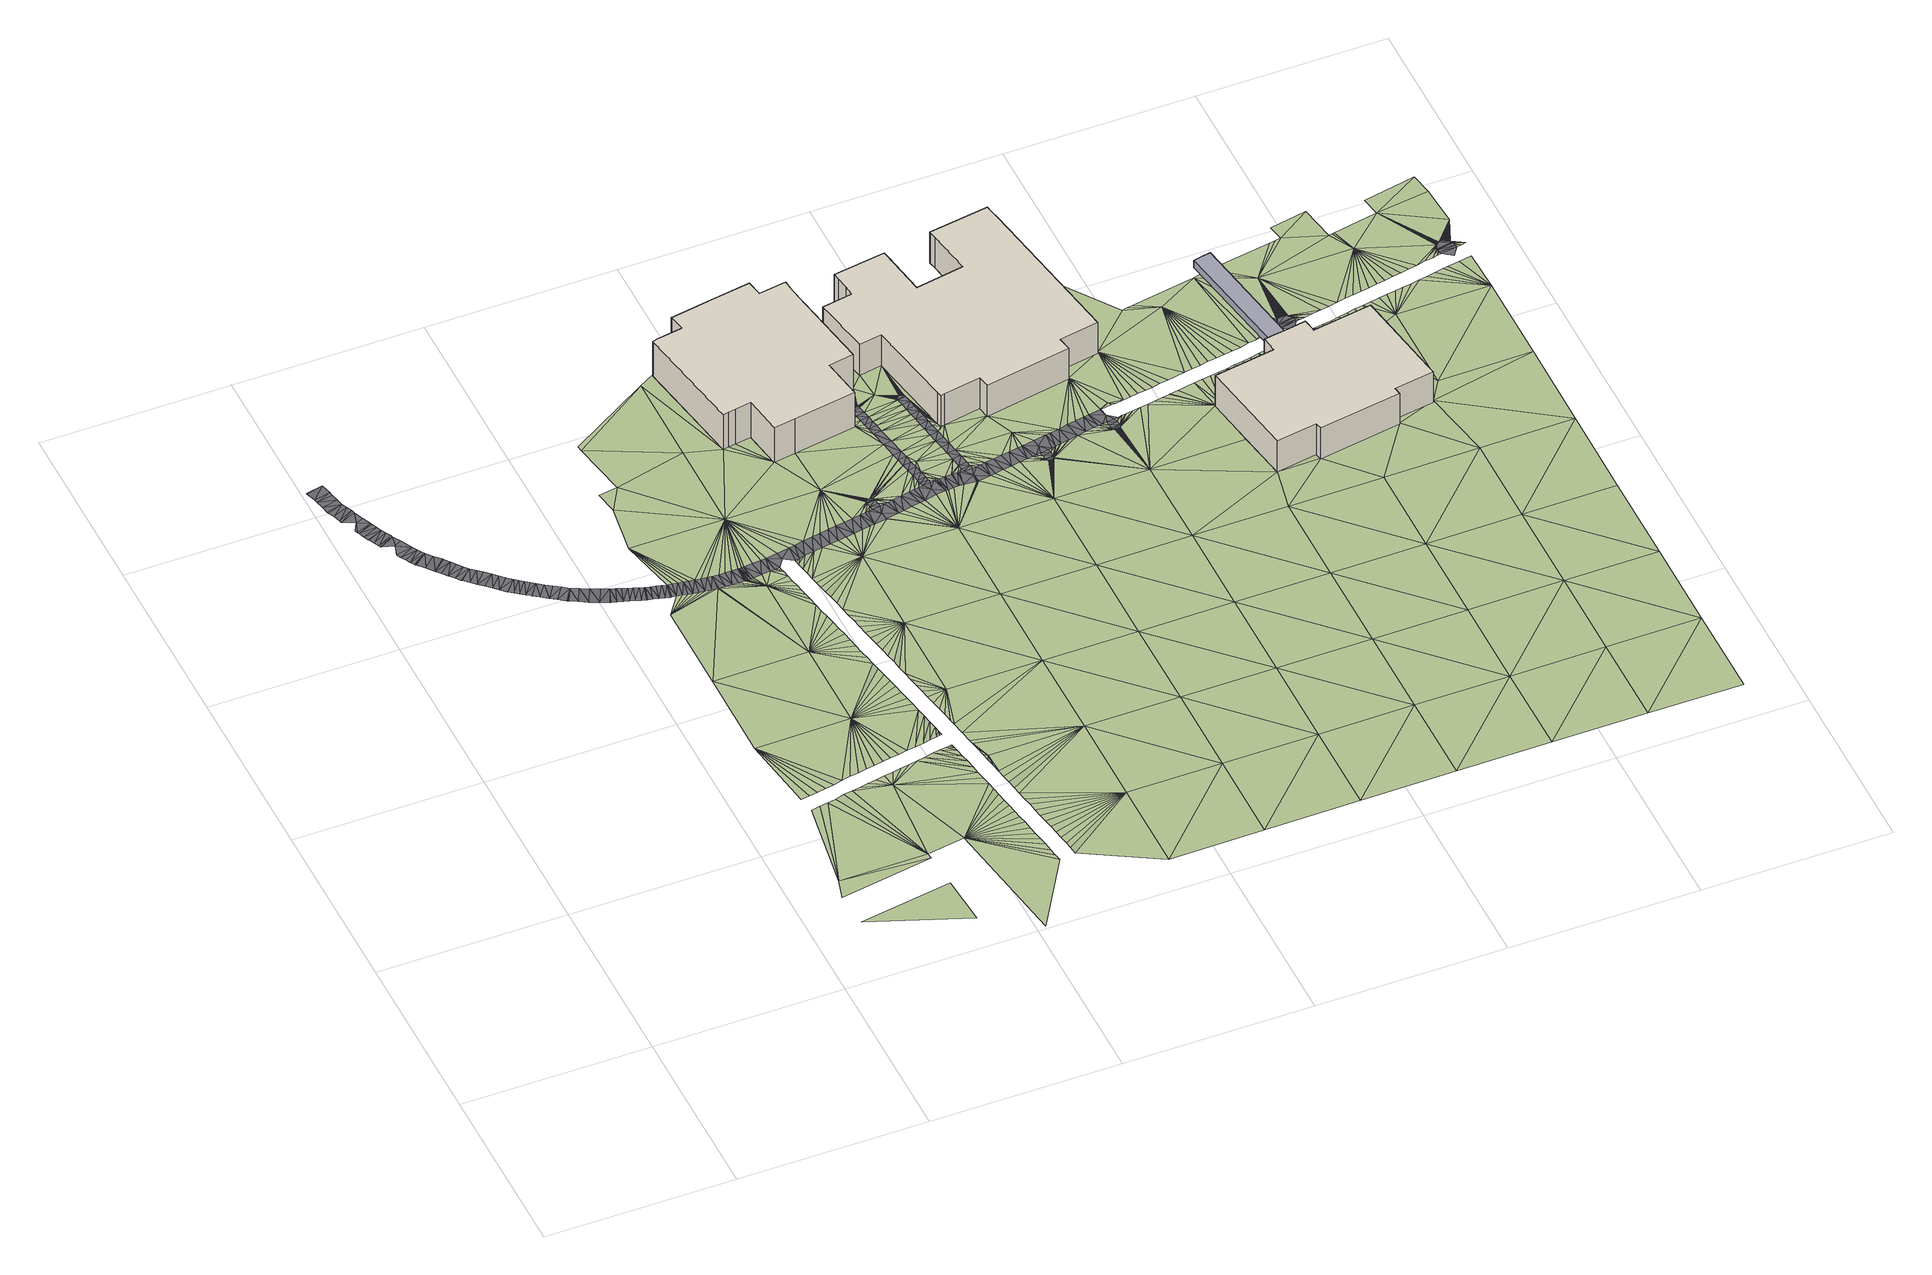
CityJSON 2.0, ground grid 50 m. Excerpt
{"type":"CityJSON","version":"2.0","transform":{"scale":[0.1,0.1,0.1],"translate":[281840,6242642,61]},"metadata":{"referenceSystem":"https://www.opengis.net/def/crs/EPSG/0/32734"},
"CityObjects":{
"building1":{"type":"Building","attributes":{"osm_building":"university","osm_building:levels":"3.5","osm_address":"Auditorium Bellville 7530 Cape Town","plus_code":"4FRW3J9R+39H","ground_height":62.15,"building_height":11.1,"roof_height":73.25},"geometry":[{"type":"Solid","lod":"1","boundaries":[[[[0,1,2,3]],[[1,4,5,2]],[[4,6,7,5]],[[6,8,9,7]],[[8,10,11,9]],[[10,12,13,11]],[[12,14,15,13]],[[14,16,17,15]],[[16,18,19,17]],[[18,20,21,19]],[[20,22,23,21]],[[22,24,25,23]],[[24,26,27,25]],[[26,28,29,27]],[[28,30,31,29]],[[30,32,33,31]],[[32,34,35,33]],[[34,36,37,35]],[[36,38,39,37]],[[38,0,3,39]],[[3,2,5,7,9,11,13,15,17,19,21,23,25,27,29,31,33,35,37,39]],[[38,36,34,32,30,28,26,24,22,20,18,16,14,12,10,8,6,4,1,0]]]]}]},
"building2":{"type":"Building","attributes":{"osm_building":"university","osm_building:levels":"3","osm_building:part":"university","osm_address":"Student Centre Bellville Cape Town","plus_code":"4FRW3J9R+3J6","ground_height":62.25,"building_height":9.7,"roof_height":71.95},"geometry":[{"type":"Solid","lod":"1","boundaries":[[[[40,41,42,43]],[[41,44,45,42]],[[44,46,47,45]],[[46,48,49,47]],[[48,50,51,49]],[[50,52,53,51]],[[52,54,55,53]],[[54,56,57,55]],[[56,58,59,57]],[[58,60,61,59]],[[60,62,63,61]],[[62,64,65,63]],[[64,66,67,65]],[[66,68,69,67]],[[68,70,71,69]],[[70,72,73,71]],[[72,74,75,73]],[[74,76,77,75]],[[76,78,79,77]],[[78,80,81,79]],[[80,82,83,81]],[[82,84,85,83]],[[84,86,87,85]],[[86,88,89,87]],[[88,40,43,89]],[[43,42,45,47,49,51,53,55,57,59,61,63,65,67,69,71,73,75,77,79,81,83,85,87,89]],[[88,86,84,82,80,78,76,74,72,70,68,66,64,62,60,58,56,54,52,50,48,46,44,41,40]]]]}]},
"building3":{"type":"Building","attributes":{"osm_building":"university","osm_building:levels":"3","osm_address":"Post Graduate Study and Student Services Bellville 7530 Cape Town","plus_code":"4FRW3J8R+RWR","ground_height":62.61,"building_height":9.7,"roof_height":72.31},"geometry":[{"type":"Solid","lod":"1","boundaries":[[[[90,91,92,93]],[[91,94,95,92]],[[94,96,97,95]],[[96,98,99,97]],[[98,100,101,99]],[[100,102,103,101]],[[102,104,105,103]],[[104,106,107,105]],[[106,108,109,107]],[[108,110,111,109]],[[110,112,113,111]],[[112,114,115,113]],[[114,116,117,115]],[[116,118,119,117]],[[118,120,121,119]],[[120,122,123,121]],[[122,90,93,123]],[[93,92,95,97,99,101,103,105,107,109,111,113,115,117,119,121,123]],[[122,120,118,116,114,112,110,108,106,104,102,100,98,96,94,91,90]]]]}]},
"bridge1":{"type":"Bridge","attributes":{"osm_building":"bridge","osm_building:levels":"2","osm_building:min_level":"1","osm_layer":"1","osm_min_height":"3.3","ground_height":62.81,"min_height":66.11,"building_height":5.6,"max_height":68.41},"geometry":[{"type":"Solid","lod":"1","boundaries":[[[[124,125,126,127]],[[125,128,129,126]],[[128,130,131,129]],[[130,132,133,131]],[[132,134,135,133]],[[134,124,127,135]],[[127,126,129,131,133,135]],[[134,132,130,128,125,124]]]]}]},
"terrain1":{"type":"TINRelief","geometry":[{"type":"CompositeSurface","lod":"1","boundaries":[[[136,137,138]],[[137,139,140]],[[137,141,139]],[[142,143,144]],[[137,145,141]],[[146,147,148]],[[136,145,137]],[[149,148,147]],[[150,148,149]],[[151,148,150]],[[141,145,152]],[[153,148,151]],[[145,154,152]],[[154,145,155]],[[148,156,157]],[[155,145,158]],[[153,156,148]],[[155,158,159]],[[159,158,160]],[[161,158,145]],[[156,153,162]],[[158,163,160]],[[164,156,162]],[[165,163,158]],[[166,167,157]],[[164,168,156]],[[158,169,165]],[[170,171,167]],[[168,172,156]],[[173,170,167]],[[174,169,158]],[[175,173,167]],[[161,176,177]],[[172,178,156]],[[157,156,179]],[[180,175,167]],[[181,174,158]],[[182,183,184]],[[167,185,180]],[[186,184,183]],[[187,156,178]],[[157,179,166]],[[181,158,188]],[[167,189,185]],[[184,186,190]],[[191,158,161]],[[167,166,189]],[[192,156,187]],[[193,184,190]],[[193,194,184]],[[156,192,195]],[[188,158,196]],[[161,177,197]],[[161,197,198]],[[199,161,198]],[[161,199,200]],[[200,201,161]],[[201,202,161]],[[161,202,203]],[[204,161,203]],[[205,161,204]],[[161,205,206]],[[206,207,161]],[[208,161,207]],[[209,161,208]],[[210,158,191]],[[191,161,209]],[[210,196,158]],[[211,212,213]],[[195,214,156]],[[179,215,166]],[[216,188,217]],[[218,219,220]],[[221,184,194]],[[222,214,195]],[[213,184,221]],[[223,179,156]],[[224,216,225]],[[196,217,188]],[[215,226,227]],[[226,215,179]],[[228,222,229]],[[216,217,225]],[[224,230,231]],[[214,232,156]],[[233,221,194]],[[234,156,232]],[[156,234,235]],[[227,226,236]],[[156,235,237]],[[224,225,230]],[[237,238,156]],[[229,239,240]],[[233,218,221]],[[156,238,241]],[[156,241,242]],[[243,231,244]],[[156,242,223]],[[245,236,226]],[[230,244,231]],[[228,214,222]],[[213,221,211]],[[246,239,247]],[[243,248,249]],[[240,228,229]],[[220,221,218]],[[243,244,248]],[[250,245,226]],[[246,240,239]],[[251,249,248]],[[247,252,253]],[[247,253,246]],[[250,226,254]],[[253,252,255]],[[254,226,256]],[[226,257,256]],[[220,258,221]],[[259,257,226]],[[260,261,262]],[[263,179,223]],[[264,260,262]],[[265,179,263]],[[226,179,266]],[[267,179,265]],[[259,226,268]],[[269,179,267]],[[270,179,269]],[[258,271,221]],[[179,270,272]],[[272,273,179]],[[179,273,274]],[[275,268,226]],[[276,179,274]],[[266,179,276]],[[271,261,221]],[[277,278,279]],[[280,278,277]],[[277,281,280]],[[261,260,221]],[[226,282,275]],[[281,277,283]],[[211,284,285]],[[283,277,286]],[[221,260,287]],[[221,287,288]],[[289,226,266]],[[282,226,290]],[[226,289,291]],[[226,291,292]],[[293,226,292]],[[294,226,293]],[[290,226,294]],[[295,296,297]],[[295,297,298]],[[297,299,298]],[[300,299,297]],[[297,301,300]],[[302,221,288]],[[303,301,297]],[[304,285,305]],[[303,297,306]],[[307,308,282]],[[309,310,311]],[[306,297,312]],[[311,313,309]],[[221,284,211]],[[307,282,290]],[[297,314,312]],[[315,313,311]],[[316,314,297]],[[317,315,311]],[[318,316,297]],[[319,317,311]],[[302,320,221]],[[307,321,308]],[[322,308,321]],[[323,319,311]],[[323,311,324]],[[324,311,325]],[[325,311,326]],[[320,327,221]],[[328,329,318]],[[330,329,328]],[[330,328,331]],[[296,332,297]],[[279,331,328]],[[333,334,326]],[[335,334,333]],[[333,336,335]],[[221,327,337]],[[277,279,328]],[[336,333,338]],[[339,338,333]],[[286,277,328]],[[286,328,340]],[[341,339,333]],[[340,328,342]],[[341,333,343]],[[311,333,326]],[[343,333,344]],[[333,345,344]],[[285,284,305]],[[333,346,345]],[[346,333,347]],[[348,349,350]],[[351,349,348]],[[221,337,352]],[[353,354,350]],[[355,356,357]],[[354,348,350]],[[353,355,357]],[[352,358,221]],[[342,359,310]],[[353,357,354]],[[347,360,361]],[[361,360,362]],[[362,360,363]],[[360,364,363]],[[360,365,364]],[[360,356,365]],[[284,221,14]],[[297,328,318]],[[357,356,366]],[[310,359,311]],[[333,360,347]],[[356,360,366]],[[367,221,358]],[[284,14,305]],[[221,368,14]],[[311,359,333]],[[328,359,342]],[[369,366,360]],[[358,370,367]],[[367,368,221]],[[371,369,360]],[[372,305,14]],[[367,370,373]],[[374,371,360]],[[332,375,297]],[[14,368,16]],[[373,376,367]],[[360,377,374]],[[378,16,368]],[[376,379,367]],[[333,380,360]],[[360,381,377]],[[382,378,368]],[[379,383,367]],[[384,381,360]],[[328,297,375]],[[384,360,385]],[[386,367,383]],[[387,375,332]],[[380,333,359]],[[385,360,388]],[[368,367,389]],[[367,386,390]],[[390,386,391]],[[391,392,393]],[[390,394,367]],[[394,395,367]],[[395,396,367]],[[396,397,367]],[[397,398,367]],[[398,399,367]],[[400,392,401]],[[399,402,367]],[[402,403,367]],[[393,404,391]],[[404,405,391]],[[403,406,367]],[[405,407,391]],[[407,390,391]],[[367,406,408]],[[367,408,409]],[[409,410,367]],[[410,411,367]],[[412,392,400]],[[412,393,392]],[[413,400,401]],[[388,360,414]],[[359,328,415]],[[360,380,414]],[[416,417,418]],[[419,420,416]],[[421,420,419]],[[367,422,389]],[[418,419,416]],[[415,328,375]],[[423,424,425]],[[426,424,423]],[[427,424,426]],[[421,424,427]],[[367,411,428]],[[388,414,429]],[[419,424,421]],[[430,431,432]],[[425,430,432]],[[433,429,414]],[[424,430,425]],[[411,434,428]],[[435,436,437]],[[437,428,434]],[[438,439,440]],[[435,439,436]],[[438,440,441]],[[431,438,441]],[[442,433,414]],[[380,359,443]],[[442,414,444]],[[445,431,430]],[[422,367,428]],[[444,414,446]],[[422,447,389]],[[415,443,359]],[[438,431,445]],[[438,436,439]],[[448,446,414]],[[436,428,437]],[[449,450,430]],[[375,387,451]],[[449,452,450]],[[448,414,453]],[[445,430,450]],[[454,455,452]],[[455,450,452]],[[454,456,457]],[[457,455,454]],[[380,458,414]],[[414,459,453]],[[460,459,414]],[[461,447,462]],[[447,422,463]],[[464,460,414]],[[465,447,463]],[[447,465,466]],[[467,461,468]],[[447,466,462]],[[415,375,451]],[[461,462,469]],[[470,471,472]],[[469,473,461]],[[461,473,474]],[[468,461,474]],[[470,475,476]],[[472,475,470]],[[477,476,478]],[[479,451,387]],[[464,414,480]],[[481,482,477]],[[483,467,468]],[[443,458,380]],[[467,483,484]],[[467,484,485]],[[486,467,485]],[[481,487,482]],[[488,467,486]],[[489,467,488]],[[475,478,476]],[[467,489,490]],[[481,491,487]],[[490,492,467]],[[492,493,467]],[[493,494,467]],[[494,495,467]],[[467,495,496]],[[497,467,496]],[[497,498,467]],[[477,478,499]],[[500,480,414]],[[498,501,467]],[[502,481,477]],[[414,503,500]],[[504,503,414]],[[414,505,504]],[[498,506,501]],[[507,505,414]],[[508,501,506]],[[480,509,464]],[[510,501,508]],[[511,491,512]],[[501,510,513]],[[501,513,514]],[[481,512,491]],[[501,514,515]],[[477,499,502]],[[501,515,516]],[[501,516,517]],[[511,518,519]],[[520,519,521]],[[522,517,523]],[[524,522,525]],[[522,523,526]],[[526,527,522]],[[527,528,522]],[[528,529,522]],[[529,530,522]],[[531,525,522]],[[531,522,530]],[[532,533,520]],[[533,534,535]],[[536,537,535]],[[499,538,502]],[[539,524,537]],[[522,501,517]],[[540,502,538]],[[541,540,542]],[[543,481,502]],[[544,481,543]],[[545,541,542]],[[544,512,481]],[[518,511,512]],[[415,546,443]],[[507,414,547]],[[548,549,545]],[[519,518,550]],[[540,541,502]],[[519,550,521]],[[549,541,545]],[[551,549,548]],[[458,547,414]],[[552,520,521]],[[524,539,522]],[[552,532,520]],[[533,532,534]],[[534,536,535]],[[501,522,553]],[[539,537,536]],[[554,501,553]],[[546,415,451]],[[555,556,557]],[[522,539,558]],[[522,558,559]],[[559,560,522]],[[561,522,560]],[[562,522,561]],[[522,562,563]],[[563,564,522]],[[565,557,566]],[[564,567,522]],[[522,567,568]],[[522,568,569]],[[522,569,570]],[[556,566,557]],[[522,570,571]],[[522,571,572]],[[522,572,573]],[[522,573,574]],[[575,565,576]],[[553,522,577]],[[565,566,576]],[[578,575,579]],[[74,580,581]],[[577,522,574]],[[72,582,583]],[[507,547,584]],[[583,580,74]],[[582,70,585]],[[586,585,70]],[[72,70,582]],[[586,70,587]],[[576,579,575]],[[583,74,72]],[[587,70,588]],[[588,70,589]],[[590,589,70]],[[591,592,593]],[[443,594,458]],[[577,574,595]],[[596,584,547]],[[577,595,597]],[[597,598,577]],[[598,599,577]],[[600,577,599]],[[600,601,577]],[[601,602,577]],[[603,577,602]],[[604,577,603]],[[604,605,577]],[[70,577,590]],[[605,606,577]],[[606,591,577]],[[593,577,591]],[[577,607,590]],[[577,593,607]],[[578,579,608]],[[596,547,609]],[[581,578,610]],[[74,581,610]],[[609,547,611]],[[594,443,546]],[[578,608,612]],[[611,547,613]],[[479,614,451]],[[612,610,578]],[[613,547,615]],[[616,547,458]],[[74,610,617]],[[608,618,612]],[[619,620,613]],[[621,612,618]],[[622,615,547]],[[623,622,547]],[[624,623,547]],[[625,624,547]],[[625,547,626]],[[627,626,547]],[[628,627,547]],[[451,614,546]],[[629,628,547]],[[629,547,630]],[[630,547,631]],[[632,619,613]],[[615,632,613]],[[547,633,631]],[[634,635,620]],[[633,547,636]],[[636,547,637]],[[638,637,547]],[[621,639,612]],[[614,479,640]],[[641,634,620]],[[642,641,620]],[[616,458,594]],[[643,642,620]],[[619,643,620]],[[635,644,645]],[[634,646,635]],[[646,644,635]],[[645,644,647]],[[648,612,639]],[[612,648,649]],[[610,612,650]],[[651,652,653]],[[654,655,656]],[[654,657,655]],[[653,657,654]],[[658,659,660]],[[658,661,659]],[[656,661,658]],[[662,638,547]],[[651,653,654]],[[612,649,663]],[[664,665,666]],[[660,665,664]],[[658,654,656]],[[663,650,612]],[[667,594,546]],[[664,658,660]],[[662,547,616]],[[662,668,638]],[[669,668,662]],[[662,666,669]],[[664,666,670]],[[667,546,614]],[[666,662,670]],[[650,671,610]],[[672,616,594]],[[671,650,673]],[[674,675,670]],[[662,674,670]],[[667,672,594]],[[673,676,671]],[[677,678,675]],[[679,677,675]],[[674,679,675]],[[680,678,681]],[[614,640,682]],[[671,676,683]],[[681,678,684]],[[685,684,678]],[[685,678,686]],[[677,686,678]],[[687,680,688]],[[680,681,689]],[[690,674,662]],[[688,680,689]],[[691,690,662]],[[662,692,691]],[[693,692,662]],[[694,693,662]],[[694,662,695]],[[695,662,696]],[[697,671,683]],[[698,696,662]],[[698,662,699]],[[687,688,700]],[[701,699,662]],[[702,701,662]],[[662,703,702]],[[662,704,703]],[[704,662,705]],[[706,705,662]],[[671,697,707]],[[616,110,662]],[[708,709,710]],[[711,712,707]],[[713,706,662]],[[710,714,715]],[[667,614,682]],[[716,717,718]],[[719,718,717]],[[720,719,717]],[[717,714,720]],[[712,671,707]],[[708,710,715]],[[721,722,723]],[[724,723,722]],[[716,724,722]],[[682,640,725]],[[672,726,616]],[[712,711,727]],[[717,715,714]],[[728,706,713]],[[713,721,728]],[[716,722,717]],[[727,729,712]],[[730,671,712]],[[722,721,713]],[[731,713,662]],[[712,729,730]],[[732,671,733]],[[726,110,616]],[[730,733,671]],[[734,672,667]],[[733,730,735]],[[736,731,662]],[[735,737,733]],[[110,738,662]],[[682,734,667]],[[737,739,733]],[[662,738,736]],[[733,739,740]],[[731,736,741]],[[742,733,740]],[[743,744,733]],[[745,726,672]],[[736,746,741]],[[747,733,742]],[[748,746,736]],[[736,749,748]],[[747,750,733]],[[751,743,733]],[[752,749,736]],[[734,745,672]],[[110,736,738]],[[726,753,110]],[[725,754,682]],[[752,736,755]],[[755,736,756]],[[733,750,757]],[[756,758,755]],[[751,733,757]],[[758,756,759]],[[110,753,760]],[[754,725,761]],[[762,753,726]],[[745,762,726]],[[756,763,759]],[[764,734,682]],[[750,765,757]],[[756,766,763]],[[767,751,757]],[[768,757,765]],[[769,767,757]],[[770,757,768]],[[771,766,756]],[[734,764,745]],[[757,770,772]],[[682,754,764]],[[772,773,757]],[[766,774,775]],[[757,773,776]],[[766,771,774]],[[769,757,777]],[[778,775,774]],[[757,776,779]],[[778,774,780]],[[781,757,779]],[[782,753,762]],[[780,774,783]],[[784,783,774]],[[781,777,757]],[[762,745,785]],[[786,783,784]],[[745,764,787]],[[786,784,788]],[[781,789,777]],[[754,761,790]],[[791,786,788]],[[792,791,788]],[[792,793,791]],[[794,795,789]],[[745,787,785]],[[789,796,777]],[[792,797,793]],[[794,798,799]],[[754,790,764]],[[797,792,800]],[[762,785,782]],[[796,789,795]],[[801,793,797]],[[790,761,802]],[[803,794,799]],[[804,798,805]],[[806,794,803]],[[795,794,806]],[[807,798,804]],[[808,798,807]],[[809,798,808]],[[799,798,809]],[[810,811,805]],[[805,811,812]],[[805,812,804]],[[801,797,813]],[[814,815,777]],[[814,777,796]],[[800,816,797]],[[817,818,800]],[[815,814,819]],[[797,816,813]],[[796,820,814]],[[820,821,814]],[[814,821,822]],[[816,800,818]],[[814,822,823]],[[814,823,824]],[[814,824,825]],[[814,825,826]],[[827,782,828]],[[829,814,826]],[[829,830,814]],[[814,830,831]],[[814,831,832]],[[832,833,814]],[[834,835,836]],[[837,814,833]],[[834,836,838]],[[836,839,838]],[[837,840,814]],[[840,841,814]],[[842,843,844]],[[845,843,842]],[[846,787,764]],[[843,845,847]],[[839,843,847]],[[839,836,843]],[[848,841,849]],[[850,848,849]],[[844,848,850]],[[851,818,817]],[[848,844,843]],[[828,782,785]],[[852,814,841]],[[814,853,819]],[[852,841,848]],[[846,764,790]],[[854,818,851]],[[814,852,855]],[[854,851,856]],[[814,855,857]],[[851,858,856]],[[851,859,858]],[[860,853,814]],[[828,861,862]],[[859,851,862]],[[863,785,787]],[[814,864,860]],[[846,865,787]],[[862,866,859]],[[866,862,867]],[[814,857,868]],[[785,863,828]],[[869,862,861]],[[864,814,870]],[[869,867,862]],[[787,865,863]],[[871,868,857]],[[872,867,869]],[[814,868,870]],[[861,828,873]],[[874,868,871]],[[869,875,872]],[[876,877,864]],[[868,874,878]],[[875,869,879]],[[880,868,878]],[[869,881,879]],[[876,864,870]],[[880,882,868]],[[881,869,883]],[[873,828,863]],[[884,868,882]],[[869,861,885]],[[869,886,883]],[[887,870,868]],[[868,884,888]],[[868,889,887]],[[869,890,886]],[[891,868,888]],[[868,891,892]],[[873,885,861]],[[889,868,893]],[[892,894,868]],[[890,869,885]],[[894,895,868]],[[868,895,893]],[[896,890,885]],[[897,898,894]],[[885,899,896]],[[897,900,901]],[[902,899,885]],[[898,895,894]],[[901,903,897]],[[903,904,897]],[[904,905,897]],[[906,900,907]],[[905,898,897]],[[902,885,908]],[[906,909,900]],[[909,910,900]],[[910,901,900]],[[911,912,907]],[[907,912,906]],[[913,893,895]],[[914,893,913]],[[914,915,893]],[[915,916,893]],[[916,917,893]],[[893,917,918]],[[919,908,885]],[[893,920,921]],[[922,919,885]],[[893,918,923]],[[923,918,924]],[[925,926,927]],[[923,924,928]],[[929,925,927]],[[930,923,928]],[[923,930,931]],[[923,931,932]],[[933,934,935]],[[932,936,923]],[[937,934,933]],[[929,934,938]],[[934,937,938]],[[923,936,939]],[[939,940,923]],[[929,927,934]],[[940,941,923]],[[941,942,923]],[[943,923,942]],[[943,944,923]],[[923,944,945]],[[945,935,923]],[[923,946,893]],[[920,893,946]]]}]},
"road1":{"type":"Road","attributes":{"osm_access":"private","osm_highway":"service","osm_is_in":"Bellville Campus, Cape Peninsula University of Technology, Bellville, Western Cape, South Africa","osm_lanes":"2","osm_maxspeed":"30","osm_name":"Engineering Way"},"geometry":[{"type":"MultiSurface","lod":"1","boundaries":[[[947,948,949]],[[950,951,952]],[[953,954,947]],[[953,952,955]],[[956,951,950]],[[957,958,959]],[[957,959,960]],[[960,961,957]],[[962,963,964]],[[963,965,964]],[[965,963,958]],[[963,959,958]],[[956,962,951]],[[961,966,957]],[[962,964,951]],[[967,968,969]],[[970,968,971]],[[972,971,968]],[[973,974,975]],[[976,967,973]],[[969,968,970]],[[975,976,973]],[[967,969,973]],[[972,977,971]],[[948,978,979]],[[955,954,953]],[[952,980,955]],[[952,951,980]],[[947,954,948]],[[977,981,971]],[[948,982,978]],[[948,979,949]],[[978,982,981]],[[981,977,978]],[[983,984,985]],[[986,987,988]],[[989,990,985]],[[991,990,992]],[[993,994,991]],[[995,996,994]],[[986,983,987]],[[997,182,998]],[[171,182,997]],[[186,171,170]],[[190,186,170]],[[999,1000,1001]],[[1002,998,182]],[[183,171,186]],[[1001,1002,1003]],[[988,1000,986]],[[170,173,190]],[[182,171,183]],[[1004,1005,1006]],[[1007,1008,995]],[[1005,1007,1009]],[[1006,957,1004]],[[1007,1010,1009]],[[1009,1006,1005]],[[995,1010,1007]],[[996,995,1008]],[[1004,957,966]],[[983,986,984]],[[986,1000,999]],[[1011,1001,1003]],[[999,1001,1011]],[[994,993,995]],[[1012,991,992]],[[992,990,989]],[[1012,993,991]],[[989,985,984]],[[1002,182,1003]],[[1013,1014,1015]],[[1016,1017,1018]],[[1019,1020,1021]],[[1022,1015,1014]],[[1023,1022,1024]],[[1023,1025,1019]],[[1026,1022,1014]],[[1027,1028,1029]],[[1030,1027,1031]],[[1031,1032,1030]],[[1033,1018,1017]],[[1034,1014,1018]],[[1034,1026,1014]],[[1029,1033,1017]],[[1026,1024,1022]],[[1018,1035,1034]],[[1030,1032,1036]],[[1024,1025,1023]],[[1037,1038,1039]],[[1040,1041,1042]],[[1025,1042,1041]],[[1025,1020,1019]],[[1025,1041,1020]],[[1040,1042,1043]],[[1044,1045,1039]],[[1046,1039,1045]],[[1046,1045,1040]],[[1040,1043,1046]],[[1044,1039,1038]],[[1047,1048,1049]],[[1050,1048,1047]],[[1051,1048,1050]],[[1052,1053,1048]],[[1049,1048,1053]],[[1054,1053,1055]],[[1052,1055,1053]],[[1051,1056,1057]],[[1058,1059,1060]],[[1060,1061,1062]],[[1060,974,1061]],[[974,973,1061]],[[1058,1060,1062]],[[1051,1057,1048]],[[1063,1064,1056]],[[1057,1056,1064]],[[1056,1058,1063]],[[1058,1056,1059]],[[1027,1030,1028]],[[1065,1066,1067]],[[1067,1066,1068]],[[1028,1069,1029]],[[1035,1018,1070]],[[1033,1029,1069]],[[1070,1018,1033]],[[1071,1036,1065]],[[1072,1073,1074]],[[1072,1074,1075]],[[1074,1073,1055]],[[1075,1074,1076]],[[1073,1054,1055]],[[1075,1067,1068]],[[1071,1030,1036]],[[1071,1065,1077]],[[1076,1067,1075]],[[1077,1065,1067]],[[227,219,215]],[[227,236,220]],[[236,245,271]],[[185,189,218]],[[219,189,166]],[[219,166,215]],[[180,185,194]],[[271,245,250]],[[264,254,256]],[[256,257,264]],[[257,259,264]],[[287,259,268]],[[308,320,282]],[[282,302,275]],[[268,275,287]],[[262,250,254]],[[320,308,322]],[[218,189,219]],[[220,219,227]],[[185,218,233]],[[193,190,175]],[[194,175,180]],[[185,233,194]],[[193,175,194]],[[175,190,173]],[[220,236,258]],[[258,236,271]],[[261,250,262]],[[261,271,250]],[[260,264,259]],[[259,287,260]],[[288,275,302]],[[288,287,275]],[[254,264,262]],[[282,320,302]],[[322,1078,320]],[[337,1078,351]],[[352,348,354]],[[351,348,337]],[[327,1078,337]],[[1078,327,320]],[[373,366,369]],[[357,366,370]],[[358,354,357]],[[371,376,369]],[[379,374,377]],[[385,391,384]],[[386,377,381]],[[383,377,386]],[[379,371,374]],[[1079,385,388]],[[337,348,352]],[[358,357,370]],[[373,369,376]],[[377,383,379]],[[371,379,376]],[[373,370,366]],[[358,352,354]],[[418,1079,433]],[[442,424,433]],[[429,433,1079]],[[446,430,444]],[[442,444,430]],[[453,1080,448]],[[449,446,448]],[[1079,401,385]],[[381,384,391]],[[429,1079,388]],[[386,381,391]],[[385,392,391]],[[1080,453,459]],[[472,1080,459]],[[385,401,392]],[[419,418,433]],[[454,448,1080]],[[419,433,424]],[[475,459,460]],[[503,505,1081]],[[503,1081,500]],[[507,1081,505]],[[545,509,480]],[[556,1081,584]],[[1081,480,500]],[[576,584,596]],[[507,584,1081]],[[464,509,499]],[[460,464,499]],[[503,504,505]],[[480,1081,548]],[[430,446,449]],[[448,454,452]],[[449,448,452]],[[472,459,475]],[[460,478,475]],[[442,430,424]],[[499,509,538]],[[509,545,542]],[[545,480,548]],[[542,540,509]],[[478,460,499]],[[540,538,509]],[[566,556,584]],[[566,584,576]],[[576,609,579]],[[576,596,609]],[[611,608,579]],[[611,613,618]],[[618,613,620]],[[608,611,618]],[[635,639,620]],[[621,618,620]],[[645,639,635]],[[620,639,621]],[[649,1082,651]],[[658,663,654]],[[664,650,658]],[[654,649,651]],[[675,673,670]],[[664,670,650]],[[678,680,683]],[[675,678,683]],[[639,645,1082]],[[697,680,687]],[[649,648,1082]],[[663,649,654]],[[639,1082,648]],[[676,673,675]],[[683,676,675]],[[683,680,697]],[[673,650,670]],[[663,658,650]],[[711,707,1083]],[[707,697,1083]],[[1083,697,687]],[[579,609,611]]]}]},
"road2":{"type":"Road","attributes":{"osm_highway":"service","osm_lanes":"1","osm_surface":"asphalt"},"geometry":[{"type":"MultiSurface","lod":"1","boundaries":[[[407,404,420]],[[420,396,407]],[[401,1079,413]],[[407,405,404]],[[396,425,409]],[[393,420,404]],[[393,412,420]],[[394,390,395]],[[395,390,407]],[[407,396,395]],[[420,412,400]],[[398,396,402]],[[402,399,398]],[[397,396,398]],[[403,402,406]],[[406,402,408]],[[402,409,408]],[[409,402,396]],[[400,413,417]],[[439,409,425]],[[420,400,416]],[[425,421,427]],[[425,420,421]],[[423,425,427]],[[426,423,427]],[[425,432,431]],[[396,420,425]],[[417,1079,418]],[[417,416,400]],[[409,439,435]],[[441,440,439]],[[434,409,435]],[[410,409,411]],[[434,411,409]],[[435,437,434]],[[441,439,425]],[[425,431,441]],[[413,1079,417]]]}]},
"road3":{"type":"Road","attributes":{"osm_highway":"service","osm_lanes":"1","osm_surface":"asphalt"},"geometry":[{"type":"MultiSurface","lod":"1","boundaries":[[[497,492,468]],[[483,468,484]],[[485,488,486]],[[490,484,468]],[[485,484,488]],[[474,531,523]],[[462,466,537]],[[537,469,462]],[[465,535,466]],[[488,490,489]],[[488,484,490]],[[492,490,468]],[[469,524,473]],[[527,526,523]],[[468,474,523]],[[473,531,474]],[[465,463,520]],[[494,496,495]],[[497,496,494]],[[493,492,494]],[[515,514,516]],[[516,523,517]],[[523,516,514]],[[514,497,523]],[[497,506,498]],[[506,497,508]],[[514,510,508]],[[508,497,514]],[[513,510,514]],[[494,492,497]],[[468,523,497]],[[476,455,457]],[[482,445,450]],[[454,1080,456]],[[455,477,450]],[[436,438,491]],[[487,491,438]],[[482,487,445]],[[487,438,445]],[[436,491,511]],[[457,456,470]],[[482,450,477]],[[477,455,476]],[[470,456,471]],[[472,471,1080]],[[457,470,476]],[[471,456,1080]],[[525,473,524]],[[469,537,524]],[[535,537,466]],[[535,465,533]],[[511,422,428]],[[523,528,527]],[[523,529,528]],[[530,529,523]],[[523,531,530]],[[525,531,473]],[[422,519,463]],[[465,520,533]],[[463,519,520]],[[422,511,519]],[[428,436,511]]]}]},
"road4":{"type":"Road","attributes":{"osm_highway":"service","osm_is_in":"Bellville Campus, Cape Peninsula University of Technology, Bellville, Western Cape, South Africa","osm_lanes":"1","osm_oneway":"no","osm_service":"driveway","osm_surface":"asphalt"},"geometry":[{"type":"MultiSurface","lod":"1","boundaries":[[[573,559,592]],[[560,559,561]],[[561,564,562]],[[563,562,564]],[[559,564,561]],[[559,558,590]],[[534,589,536]],[[552,587,532]],[[521,585,552]],[[532,587,534]],[[564,568,567]],[[573,568,564]],[[536,589,539]],[[603,605,604]],[[564,559,573]],[[539,590,558]],[[521,550,585]],[[570,572,571]],[[570,569,568]],[[573,601,600]],[[592,601,573]],[[601,603,602]],[[568,572,570]],[[572,568,573]],[[573,595,574]],[[595,573,597]],[[573,598,597]],[[573,600,598]],[[600,599,598]],[[592,603,601]],[[541,575,502]],[[549,557,541]],[[548,1081,551]],[[575,543,502]],[[512,544,581]],[[581,580,512]],[[578,581,543]],[[581,544,543]],[[512,580,583]],[[549,551,557]],[[578,543,575]],[[541,565,575]],[[565,541,557]],[[556,555,1081]],[[557,551,555]],[[555,551,1081]],[[590,539,589]],[[590,592,559]],[[588,589,534]],[[534,587,588]],[[586,587,552]],[[605,591,606]],[[591,605,592]],[[592,607,593]],[[605,603,592]],[[590,607,592]],[[518,583,550]],[[586,552,585]],[[585,550,582]],[[583,582,550]],[[518,512,583]]]}]},
"road5":{"type":"Road","attributes":{"osm_access":"private","osm_highway":"service","osm_lanes":"1","osm_oneway":"yes","osm_surface":"asphalt"},"geometry":[{"type":"MultiSurface","lod":"1","boundaries":[[[643,619,632]],[[641,643,632]],[[623,632,615]],[[625,626,627]],[[625,633,624]],[[625,627,633]],[[641,632,624]],[[641,624,655]],[[632,623,624]],[[615,622,623]],[[628,633,627]],[[646,634,641]],[[642,643,641]],[[641,655,646]],[[645,647,1082]],[[647,652,1082]],[[644,646,657]],[[647,644,653]],[[633,628,629]],[[630,631,633]],[[624,633,655]],[[633,637,669]],[[669,637,638]],[[633,636,637]],[[669,638,668]],[[666,665,669]],[[633,669,655]],[[665,655,669]],[[655,660,659]],[[655,659,661]],[[655,661,656]],[[653,652,647]],[[644,657,653]],[[646,655,657]],[[660,655,665]],[[652,651,1082]],[[633,629,630]]]}]},
"road6":{"type":"Road","attributes":{"osm_access":"private","osm_highway":"service","osm_lanes":"1","osm_oneway":"yes","osm_surface":"asphalt"},"geometry":[{"type":"MultiSurface","lod":"1","boundaries":[[[694,686,677]],[[679,674,677]],[[691,677,674]],[[692,693,694]],[[695,696,694]],[[694,696,686]],[[690,691,674]],[[694,677,692]],[[677,691,692]],[[689,686,714]],[[689,681,685]],[[684,685,681]],[[685,686,689]],[[687,700,1083]],[[700,709,1083]],[[688,689,714]],[[700,688,710]],[[696,721,686]],[[698,699,701]],[[728,698,701]],[[702,703,705]],[[704,705,703]],[[701,702,728]],[[705,728,702]],[[696,728,721]],[[686,721,720]],[[728,705,706]],[[720,721,723]],[[723,716,718]],[[719,723,718]],[[723,719,720]],[[710,709,700]],[[688,714,710]],[[686,720,714]],[[724,716,723]],[[708,1083,709]],[[696,698,728]]]}]},
"road7":{"type":"Road","attributes":{"osm_highway":"service","osm_lanes":"2","osm_surface":"asphalt"},"geometry":[{"type":"MultiSurface","lod":"1","boundaries":[[[807,804,812]],[[807,820,799]],[[807,809,808]],[[806,799,820]],[[820,807,837]],[[839,807,812]],[[803,799,806]],[[820,795,806]],[[809,807,799]],[[834,812,811]],[[824,821,820]],[[824,822,821]],[[796,795,820]],[[823,822,824]],[[837,825,824]],[[820,837,824]],[[830,826,825]],[[811,810,834]],[[842,837,839]],[[838,812,834]],[[845,839,847]],[[850,849,842]],[[842,844,850]],[[842,839,845]],[[841,842,849]],[[837,807,839]],[[812,838,839]],[[835,834,810]],[[840,837,841]],[[830,837,833]],[[837,830,825]],[[832,831,830]],[[833,832,830]],[[830,829,826]],[[841,837,842]],[[810,1084,835]]]}]},
"road8":{"type":"Road","attributes":{"osm_highway":"service","osm_lanes":"2","osm_surface":"asphalt"},"geometry":[{"type":"MultiSurface","lod":"1","boundaries":[[[937,917,910]],[[917,895,910]],[[910,903,901]],[[895,898,910]],[[937,910,909]],[[909,906,938]],[[904,910,905]],[[905,910,898]],[[903,910,904]],[[925,906,912]],[[914,913,915]],[[915,913,895]],[[916,915,895]],[[895,917,916]],[[912,911,926]],[[945,917,937]],[[929,906,925]],[[935,937,933]],[[945,944,942]],[[930,917,945]],[[937,935,945]],[[944,943,942]],[[937,909,938]],[[906,929,938]],[[926,925,912]],[[1085,926,911]],[[917,930,924]],[[918,917,924]],[[930,942,936]],[[928,924,930]],[[932,931,930]],[[936,932,930]],[[940,939,941]],[[942,941,939]],[[939,936,942]],[[942,930,945]]]}]}
},
"vertices":[
[1225,2171,9],[1218,2213,9],[1218,2213,122],[1225,2171,122],[1110,2196,9],[1110,2196,122],[1000,2177,9],[1000,2177,122],[1008,2134,9],[1008,2134,122],[942,2124,9],[942,2124,122],[927,2120,9],[927,2120,122],[978,1820,9],[978,1820,122],[992,1822,9],[992,1822,122],[1012,1825,9],[1012,1825,122],[1055,1832,9],[1055,1832,122],[1071,1730,9],[1071,1730,122],[1128,1739,9],[1128,1739,122],[1296,1766,9],[1296,1766,122],[1294,1776,9],[1294,1776,122],[1278,1876,9],[1278,1876,122],[1345,1887,9],[1345,1887,122],[1309,2102,9],[1309,2102,122],[1302,2147,9],[1302,2147,122],[1298,2182,9],[1298,2182,122],
[1850,2220,9],[1846,2239,9],[1846,2239,110],[1850,2220,110],[1687,2215,9],[1687,2215,110],[1691,2195,9],[1691,2195,110],[1711,2074,9],[1711,2074,110],[1581,2051,9],[1581,2051,110],[1561,2175,9],[1561,2175,110],[1558,2192,9],[1558,2192,110],[1419,2171,9],[1419,2171,110],[1422,2152,9],[1422,2152,110],[1427,2121,9],[1427,2121,110],[1431,2093,9],[1431,2093,110],[1350,2079,9],[1350,2079,110],[1378,1924,9],[1378,1924,110],[1438,1935,9],[1438,1935,110],[1480,1699,9],[1480,1699,110],[1483,1685,9],[1483,1685,110],[1493,1687,9],[1493,1687,110],[1593,1705,9],[1593,1705,110],[1599,1673,9],[1599,1673,110],[1828,1714,9],[1828,1714,110],[1822,1750,9],[1822,1750,110],[1927,1768,9],[1927,1768,110],[1869,2111,9],[1869,2111,110],[1854,2199,9],[1854,2199,110],
[2529,1559,13],[2386,1536,13],[2386,1536,113],[2529,1559,113],[2380,1572,13],[2380,1572,113],[2343,1566,13],[2343,1566,113],[2318,1562,13],[2318,1562,113],[2297,1559,13],[2297,1559,113],[2265,1554,13],[2265,1554,113],[2272,1512,13],[2272,1512,113],[2124,1488,13],[2124,1488,113],[2108,1485,13],[2108,1485,113],[2152,1218,13],[2152,1218,113],[2261,1236,13],[2261,1236,113],[2265,1218,13],[2265,1218,113],[2485,1253,13],[2485,1253,113],[2482,1273,13],[2482,1273,113],[2588,1290,13],[2588,1290,113],[2544,1561,13],[2544,1561,113],
[2297,1559,51],[2318,1562,51],[2318,1562,74],[2297,1559,74],[2343,1566,51],[2343,1566,74],[2284,1918,51],[2284,1918,74],[2261,1914,51],[2261,1914,74],[2237,1909,51],[2237,1909,74],
[868,332,3],[636,349,0],[620,293,0],[697,602,1],[674,598,1],[719,606,1],[885,99,1],[876,236,1],[628,196,1],[866,348,3],[666,642,1],[689,646,1],[636,848,2],[712,650,1],[735,654,1],[758,658,1],[742,610,1],[780,662,4],[765,615,4],[788,618,4],[885,848,5],[636,1098,4],[885,599,4],[811,622,4],[834,627,4],[967,363,3],[803,666,4],[856,630,4],[826,670,4],[879,635,4],[775,1386,6],[636,1348,5],[849,674,4],[902,639,4],[689,1400,5],[676,1402,5],[872,678,4],[702,1397,5],[925,643,4],[715,1395,5],[1023,7,3],[1145,204,3],[895,682,4],[885,1098,6],[730,1393,5],[948,647,4],[671,1447,5],[683,1445,5],[636,1598,6],[745,1391,5],[696,1443,5],[917,686,4],[971,651,4],[760,1388,5],[709,1441,5],[1095,511,6],[940,690,4],[722,1439,5],[737,1436,5],[963,694,4],[1087,556,6],[1142,223,3],[1139,241,5],[1136,264,5],[1132,286,5],[1128,309,5],[1124,331,5],[1121,354,5],[1117,376,5],[1113,398,5],[1110,421,5],[1106,443,5],[1102,466,5],[1098,488,6],[1091,533,6],[695,1801,8],[645,1792,8],[655,1733,8],[1043,809,7],[778,1386,6],[993,655,4],[1084,578,6],[767,1432,6],[780,1430,6],[796,1429,6],[885,1598,7],[986,698,4],[1009,1001,6],[1016,659,6],[1080,601,6],[885,1348,6],[795,1385,6],[1048,785,7],[1009,702,4],[1076,623,6],[1035,662,6],[1039,833,7],[752,1434,5],[1035,857,7],[1030,881,7],[812,1385,6],[1026,905,7],[1022,929,7],[1027,705,6],[1052,761,7],[1018,953,7],[1013,977,8],[1053,665,6],[1072,645,6],[828,1385,6],[1056,737,7],[1046,708,6],[1070,658,6],[1062,667,6],[845,1385,6],[1068,668,6],[1054,710,6],[1059,723,6],[848,1385,6],[1061,711,6],[851,1385,6],[854,1385,6],[812,1429,6],[860,1385,6],[855,1429,6],[846,1429,6],[849,1428,6],[1005,1025,6],[850,1428,6],[1000,1049,6],[966,1241,6],[996,1073,6],[867,1386,6],[992,1097,6],[988,1121,6],[829,1429,6],[983,1145,6],[979,1169,6],[975,1193,6],[890,1389,6],[970,1217,6],[1133,599,6],[1131,563,6],[1134,540,6],[1127,585,6],[1123,608,6],[913,1392,6],[1120,630,6],[885,1847,9],[668,1953,8],[1116,653,6],[861,1430,6],[885,1433,6],[962,1265,6],[945,1359,6],[958,1284,6],[955,1303,6],[952,1321,6],[948,1340,6],[1186,230,5],[1189,211,3],[1382,349,7],[1183,248,5],[1179,271,5],[1175,293,5],[1172,316,5],[908,1435,6],[1168,338,5],[666,1966,8],[885,2097,11],[1164,361,5],[942,1378,6],[926,1393,6],[1099,745,7],[1102,731,7],[1133,848,7],[1160,383,5],[1095,769,7],[1157,406,5],[1091,793,7],[1153,428,5],[1087,817,7],[1149,451,5],[1082,841,7],[921,1437,6],[940,1387,6],[939,1395,6],[1078,865,7],[1074,889,7],[1069,913,7],[1065,937,7],[953,1441,6],[1382,599,8],[1146,473,5],[1142,495,6],[1138,518,6],[1382,99,5],[1133,1098,8],[1061,961,7],[1057,985,8],[1052,1009,8],[987,1447,6],[1048,1033,8],[1044,1057,8],[1114,665,6],[1039,1081,8],[1108,697,6],[1035,1105,8],[1031,1129,8],[1027,1153,8],[1022,1177,8],[1018,1201,8],[995,1403,6],[983,1395,6],[985,1385,6],[982,1401,6],[1002,1449,6],[988,1367,6],[1009,1406,8],[992,1348,6],[995,1329,6],[1034,1410,8],[1026,1454,8],[1382,848,7],[1133,1348,8],[1014,1225,8],[1009,1249,8],[1005,1273,6],[1002,1292,6],[998,1310,6],[1058,1415,8],[1133,1598,9],[1071,1730,10],[1081,1418,8],[1051,1458,8],[1103,1422,8],[927,2120,11],[1073,1462,8],[1126,1426,8],[1630,349,9],[1096,1466,8],[1148,1430,8],[1012,1825,10],[1118,1470,8],[1382,1098,8],[1171,1434,8],[1055,1832,10],[1141,1473,9],[1193,1438,8],[1206,1440,8],[1163,1477,9],[1630,99,7],[1239,1445,8],[1128,1739,10],[1217,1516,9],[1186,1481,9],[1199,1483,9],[1217,1512,9],[1218,1517,9],[1218,1518,9],[1219,1519,9],[1219,1520,9],[1220,1521,9],[1221,1522,9],[1219,1498,9],[1210,1485,9],[1222,1522,9],[1223,1523,9],[1217,1513,9],[1217,1514,9],[1224,1523,9],[1217,1515,9],[1225,1523,9],[1226,1524,9],[1227,1524,9],[1228,1524,9],[1217,1511,9],[1221,1487,9],[1382,1348,8],[1630,599,9],[1240,1502,9],[1242,1491,9],[1253,1493,9],[1264,1495,9],[1238,1515,9],[1238,1516,9],[1334,1682,9],[1237,1519,9],[1278,1498,9],[1236,1519,9],[1238,1518,9],[1238,1517,9],[1341,1640,9],[1239,1446,8],[1302,1503,9],[1235,1521,9],[1236,1520,9],[1273,1452,8],[1229,1524,9],[1231,1523,9],[1345,1619,9],[1230,1523,9],[1348,1598,9],[1232,1523,9],[1233,1522,9],[1234,1522,9],[1287,1455,8],[1630,848,8],[1310,1460,8],[1352,1577,9],[1334,1465,8],[1296,1766,10],[1348,1467,8],[1325,1508,9],[1356,1557,9],[1879,349,10],[1339,1511,9],[1380,1474,9],[1352,1513,9],[1359,1536,9],[1363,1515,9],[1361,1525,9],[1630,1098,9],[1406,1477,9],[1412,1477,9],[1294,1776,10],[1317,1780,10],[1327,1724,10],[1428,1479,9],[1323,1745,10],[1320,1762,10],[1278,1876,10],[1311,1819,10],[1314,1798,10],[1383,1528,9],[1385,1518,9],[1395,1520,9],[1312,1817,10],[1311,1818,10],[1401,1520,9],[1381,1539,9],[1377,1560,9],[1407,1521,9],[1879,99,10],[1453,1479,9],[1382,1598,9],[1374,1581,9],[1312,1820,10],[1312,1821,10],[1312,1822,10],[1312,1823,10],[1370,1602,9],[1313,1824,10],[1313,1825,10],[1314,1826,10],[1367,1623,9],[1315,1827,10],[1316,1827,10],[1317,1828,10],[1318,1828,10],[1319,1829,10],[1320,1829,10],[1321,1830,10],[1423,1522,9],[1486,1476,9],[1345,1887,10],[1465,1570,9],[1488,1476,9],[1489,1476,9],[1490,1476,9],[1322,1830,10],[1491,1476,9],[1323,1830,10],[1442,1480,9],[1324,1830,10],[1363,1644,9],[1453,1644,9],[1325,1829,10],[1326,1829,10],[1327,1828,10],[1328,1828,10],[1329,1827,10],[1449,1669,9],[1356,1686,9],[1348,1727,10],[1442,1712,9],[1382,1847,10],[1330,1827,10],[1336,1802,10],[1333,1820,10],[1330,1826,10],[1331,1825,10],[1332,1824,10],[1332,1823,10],[1333,1822,10],[1333,1821,10],[1436,1751,10],[1345,1748,10],[1433,1771,10],[1342,1766,10],[1430,1790,10],[1339,1783,10],[1440,1524,9],[1426,1809,10],[1442,1524,9],[1469,1545,9],[1444,1524,9],[1461,1595,9],[1457,1619,9],[1457,1523,9],[1879,599,10],[1630,1348,10],[1462,1523,9],[1471,1531,9],[1445,1693,9],[1473,1522,9],[1439,1732,10],[1378,1924,10],[1350,2079,11],[1495,1522,9],[1506,1523,9],[1493,1534,9],[1426,1810,10],[1426,1811,10],[1426,1812,10],[1427,1813,10],[1427,1815,10],[1427,1816,10],[1428,1817,10],[1491,1549,9],[1517,1525,10],[1429,1818,10],[1430,1819,10],[1431,1820,10],[1432,1820,10],[1432,1821,10],[1433,1821,10],[1434,1822,10],[1435,1822,10],[1487,1574,9],[1530,1528,10],[1438,1935,10],[1483,1598,9],[1553,1531,10],[1475,1647,9],[1479,1623,9],[1467,1697,9],[1471,1672,9],[1524,1482,10],[1464,1716,9],[1461,1735,10],[1458,1755,10],[1454,1774,10],[1451,1793,10],[1448,1813,10],[1447,1817,10],[1447,1816,10],[1448,1815,10],[1879,848,10],[1437,1822,10],[1537,1484,10],[1438,1822,10],[1439,1822,10],[1440,1822,10],[1441,1821,10],[1442,1821,10],[1443,1820,10],[1444,1820,10],[1445,1819,10],[1445,1818,10],[1446,1818,10],[1448,1814,10],[1575,1535,10],[1560,1488,10],[1599,1673,10],[1583,1492,10],[1630,1598,10],[1606,1496,10],[2128,349,11],[1671,1476,10],[1879,1098,11],[1593,1705,10],[1598,1539,10],[1669,1477,10],[1628,1500,10],[1621,1543,10],[1671,1475,10],[1672,1475,10],[1673,1474,10],[1674,1474,10],[1675,1473,10],[1676,1473,10],[1678,1473,10],[1679,1473,10],[1680,1473,10],[1681,1473,10],[1670,1477,10],[1682,1474,10],[1667,1481,10],[1642,1502,10],[1683,1474,10],[1684,1475,10],[1685,1475,10],[1634,1545,10],[2128,99,12],[1668,1480,10],[1668,1479,10],[1668,1478,10],[1665,1495,10],[1652,1504,10],[1667,1482,10],[1663,1506,10],[1667,1551,10],[1700,1557,10],[1737,1563,10],[1696,1511,10],[1685,1509,10],[1687,1498,10],[1707,1513,10],[1689,1485,10],[1689,1484,10],[1689,1486,10],[1721,1516,10],[1689,1481,10],[1688,1480,10],[1689,1482,10],[1879,1348,12],[1713,1559,10],[1744,1520,10],[1688,1479,10],[1687,1478,10],[2128,599,12],[1685,1476,10],[1686,1477,10],[1768,1523,13],[1828,1714,13],[2128,848,11],[1760,1567,13],[1857,1507,13],[1791,1528,13],[1783,1571,13],[1855,1509,13],[1814,1532,13],[1856,1508,13],[1828,1534,13],[1853,1513,13],[2376,349,12],[1807,1575,13],[1853,1512,13],[1854,1511,13],[1855,1510,13],[1838,1536,13],[1851,1527,13],[1853,1514,13],[1858,1506,13],[1859,1506,13],[1860,1505,13],[1861,1505,13],[1862,1505,13],[1863,1505,13],[1864,1505,13],[1820,1577,13],[1865,1505,13],[1867,1505,13],[1850,1538,13],[1868,1505,13],[1869,1506,13],[1870,1506,13],[1870,1507,13],[1871,1507,13],[1872,1508,13],[1853,1583,13],[1881,1542,13],[1871,1541,13],[1873,1530,13],[1854,1583,13],[1879,1598,13],[1943,1552,13],[1875,1517,13],[1892,1544,13],[1875,1513,13],[1902,1545,13],[1875,1514,13],[1875,1515,13],[1875,1516,13],[1873,1510,13],[1922,1548,13],[1874,1511,13],[1874,1512,13],[2376,99,14],[2128,1098,13],[1885,1588,13],[1873,1509,13],[1895,1589,13],[1916,1592,13],[1963,1555,13],[1822,1750,14],[1927,1768,14],[2376,599,12],[1936,1595,13],[2108,1485,15],[1957,1598,13],[2128,1348,15],[1977,1601,13],[1998,1604,13],[1984,1558,13],[2018,1607,15],[1879,2097,15],[1868,2111,15],[2376,848,12],[2005,1561,15],[2041,1611,15],[2025,1564,15],[2026,1564,15],[2086,1619,15],[2037,1875,16],[2048,1568,15],[2265,1218,14],[2625,349,13],[2093,1576,15],[2124,1488,15],[2128,1847,16],[2116,1580,15],[2138,1583,15],[2262,1236,16],[2625,99,14],[2376,1098,14],[2161,1587,15],[2625,599,14],[2108,1623,15],[2184,1591,15],[2050,1878,16],[2131,1627,15],[2066,1880,16],[2153,1631,15],[2272,1512,17],[2176,1635,15],[2199,1639,15],[2265,1554,17],[2206,1595,15],[2221,1642,15],[2237,1909,16],[2229,1599,15],[2244,1646,15],[2251,1603,15],[2266,1650,17],[2485,1253,16],[2274,1607,17],[2297,1559,17],[2625,1098,16],[2296,1611,17],[2625,848,15],[2318,1562,17],[2289,1654,17],[2873,349,15],[2319,1615,17],[2342,1567,17],[2342,1619,17],[2311,1658,17],[2359,1695,17],[2360,1696,17],[2376,1598,17],[2334,1662,17],[2356,1689,17],[2380,1572,17],[2354,1621,17],[2873,99,14],[2357,1691,17],[2355,1680,17],[2347,1664,17],[2358,1693,17],[2355,1682,17],[2355,1685,17],[2356,1687,17],[2358,1666,17],[2357,1671,17],[2355,1678,17],[2387,1627,17],[2376,1847,18],[2261,1914,18],[2419,1632,17],[2386,1536,17],[2432,1635,17],[2284,1918,18],[2362,1698,17],[2363,1699,17],[2365,1700,17],[2367,1702,17],[2369,1702,17],[2371,1703,17],[2373,1704,17],[2482,1273,16],[2588,1290,19],[2375,1704,17],[2378,1704,17],[2380,1704,17],[2382,1703,17],[2384,1703,17],[2400,1679,17],[2401,1674,17],[2412,1676,17],[2386,1702,17],[2399,1686,17],[2398,1688,17],[2388,1701,17],[2390,1700,17],[2396,1694,17],[2424,1678,17],[2394,1695,17],[2397,1692,17],[2873,599,16],[2398,1690,17],[2447,1682,17],[2391,1699,17],[2393,1697,17],[2529,1559,19],[2469,1686,17],[2449,1945,18],[2454,1638,17],[2492,1690,17],[2477,1642,17],[2514,1693,19],[2499,1646,17],[2522,1650,19],[2465,1948,18],[2625,1348,19],[2544,1561,19],[2873,1098,19],[2481,1951,18],[2873,848,16],[2544,1654,19],[2567,1658,19],[2625,1847,20],[2625,1598,19],[2589,1912,20],[2537,1697,19],[2589,1662,19],[2873,1348,21],[2559,1701,19],[2612,1666,19],[2572,2009,21],[2474,1992,19],[2582,1705,19],[2634,1670,19],[2604,1709,19],[2657,1674,19],[2627,1713,19],[2679,1678,19],[2649,1717,19],[2873,1598,21],[2702,1681,19],[2599,1914,20],[2672,1721,19],[2605,1915,20],[2724,1685,19],[2694,1725,20],[2717,1729,20],[2724,1937,20],[2739,1733,20],[2809,1777,22],[2747,1689,19],[2762,1737,22],[2808,1775,22],[2769,1693,21],[2784,1740,22],[2805,1767,22],[2792,1697,21],[2805,1769,22],[2806,1772,22],[2807,1773,22],[2805,1761,22],[2797,1743,22],[2804,1699,21],[2805,1763,22],[2805,1765,22],[2808,1745,22],[2807,1752,22],[2810,1779,22],[2812,1780,22],[2813,1782,22],[2815,1783,22],[2817,1784,22],[2819,1785,22],[2837,1705,21],[2855,2014,23],[2715,1988,21],[2870,1711,21],[2873,1847,21],[2821,1786,22],[2850,1759,22],[2851,1752,22],[2863,1754,22],[2823,1786,22],[2848,1768,22],[2825,1786,22],[2828,1786,22],[2830,1786,22],[2847,1774,22],[2877,1757,22],[2845,1776,22],[2832,1786,22],[2847,1772,22],[2848,1770,22],[2834,1785,22],[2836,1784,22],[2838,1783,22],[2840,1782,22],[2841,1781,22],[2843,1779,22],[2844,1778,22],[2866,1955,22],
[325,1565,7],[342,1608,7],[314,1574,7],[359,1540,7],[385,1575,7],[347,1548,7],[336,1557,7],[352,1600,7],[363,1592,7],[359,1539,7],[452,1526,7],[437,1538,7],[411,1502,7],[428,1490,7],[430,1488,7],[376,1527,7],[394,1514,7],[402,1562,7],[419,1550,7],[432,1487,7],[244,1641,6],[257,1628,6],[274,1672,7],[288,1660,7],[302,1646,7],[271,1615,7],[261,1685,6],[217,1669,6],[228,1656,6],[230,1654,6],[285,1602,7],[298,1588,7],[312,1575,7],[374,1583,7],[315,1633,7],[329,1620,7],[592,1422,5],[605,1464,5],[579,1427,5],[618,1460,5],[605,1418,5],[607,1418,5],[592,1469,5],[566,1431,5],[553,1435,5],[579,1473,5],[552,1482,7],[538,1440,5],[538,1486,7],[524,1444,5],[663,1404,5],[661,1404,5],[631,1457,5],[620,1415,5],[634,1411,5],[648,1408,5],[658,1450,5],[454,1477,7],[476,1466,5],[473,1517,7],[499,1456,5],[521,1445,5],[495,1506,7],[518,1496,7],[645,1454,5],[566,1477,7],[45,1952,8],[47,1952,8],[46,1953,8],[64,1911,8],[67,1905,8],[78,1936,8],[30,1990,11],[28,1994,11],[29,1992,11],[44,1958,8],[37,1974,11],[77,1992,11],[71,2006,11],[84,1977,11],[75,1885,8],[116,1902,8],[69,1900,8],[121,1888,8],[80,1871,8],[82,1869,8],[108,1921,8],[87,1970,8],[98,1945,8],[89,1855,8],[10,2077,8],[10,2076,8],[53,2083,11],[19,2035,11],[24,2014,11],[67,2024,11],[62,2044,11],[10,2075,8],[17,2045,11],[60,2055,11],[148,1747,8],[184,1774,8],[147,1749,8],[150,1745,8],[167,1727,8],[179,1782,8],[141,1760,8],[135,1771,8],[173,1792,8],[183,1709,6],[199,1757,8],[228,1724,8],[195,1696,6],[206,1683,6],[251,1697,6],[240,1711,6],[217,1738,8],[216,1739,8],[96,1842,8],[98,1837,8],[137,1858,8],[100,1835,8],[110,1916,8],[98,1944,8],[128,1876,8],[121,1796,8],[127,1784,8],[166,1805,8],[130,1826,8],[149,1836,8],[135,1863,8],[957,1419,6],[1235,1467,8],[1377,1496,9],[1488,1498,9],[1670,1529,10],[1857,1561,13],
[2383,1648,17],
[2833,1727,22]
]}
